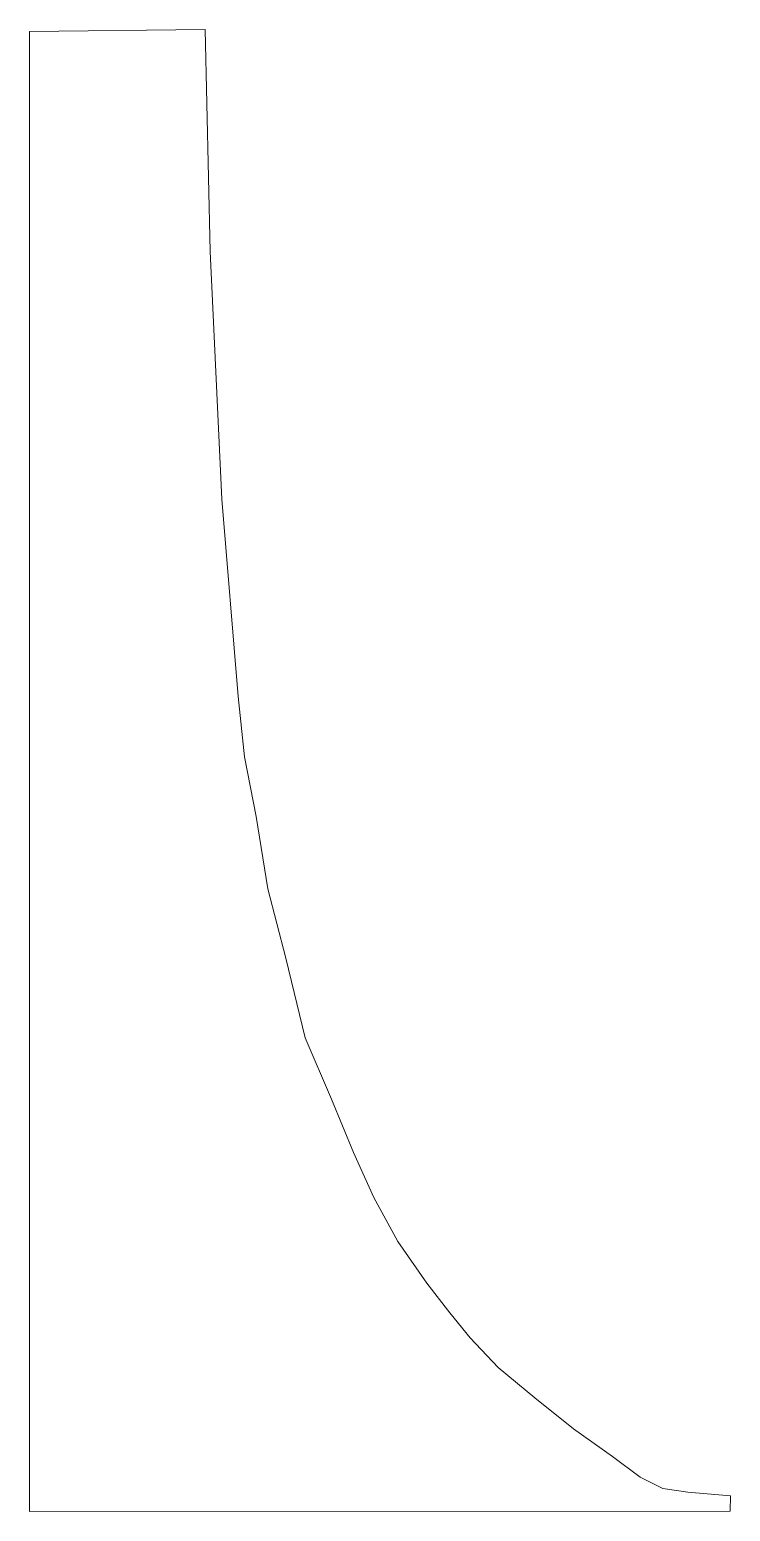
# Model space of a CAD drawing. Header units: inches. Extents: x 0 to 2.34, y 0 to 4.94.
import ezdxf

# ---------------------------------------------------------------- set-up
doc = ezdxf.new("R2010")
doc.units = ezdxf.units.IN
doc.layers.add('1', color=7, linetype='CONTINUOUS', lineweight=0, true_color=0x000000)

msp = doc.modelspace()

# ---------------------------------------------------------------- linework, layer by layer
at = {"layer": '1'}
for p, q in [((0.5856, 4.9431), (0, 4.9374)), ((0.5856, 4.9431), (0.6024, 4.2028)), ((0, 4.9374), (0, 0)), ((0.6024, 4.2028), (0.6415, 3.3762)), ((0.6415, 3.3762), (0.6962, 2.7182)), ((0.6962, 2.7182), (0.717, 2.5175)), ((0.717, 2.5175), (0.7554, 2.3184)), ((0.7554, 2.3184), (0.7942, 2.0765)), ((0.7942, 2.0765), (0.8546, 1.8458)), ((0.8546, 1.8458), (0.9196, 1.5802)), ((0.9196, 1.5802), (1.0072, 1.3754)), ((1.0072, 1.3754), (1.0805, 1.197)), ((1.0805, 1.197), (1.1487, 1.0467)), ((1.1487, 1.0467), (1.2288, 0.9002)), ((1.2288, 0.9002), (1.3256, 0.7618)), ((1.3256, 0.7618), (1.402, 0.6618)), ((1.402, 0.6618), (1.4702, 0.5786)), ((1.4702, 0.5786), (1.5628, 0.4797)), ((1.5628, 0.4797), (1.6853, 0.3789)), ((1.6853, 0.3789), (1.8145, 0.2752)), ((1.8145, 0.2752), (1.9446, 0.1831)), ((1.9446, 0.1831), (2.0369, 0.1143)), ((2.0369, 0.1143), (2.1129, 0.0768)), ((2.1129, 0.0768), (2.1953, 0.0642)), ((2.1953, 0.0642), (2.3377, 0.0521)), ((2.3377, 0.0521), (2.3374, 0.0002)), ((2.3374, 0.0002), (0, 0))]:
    msp.add_line(p, q, dxfattribs=at)

doc.saveas('drawing.dxf')
